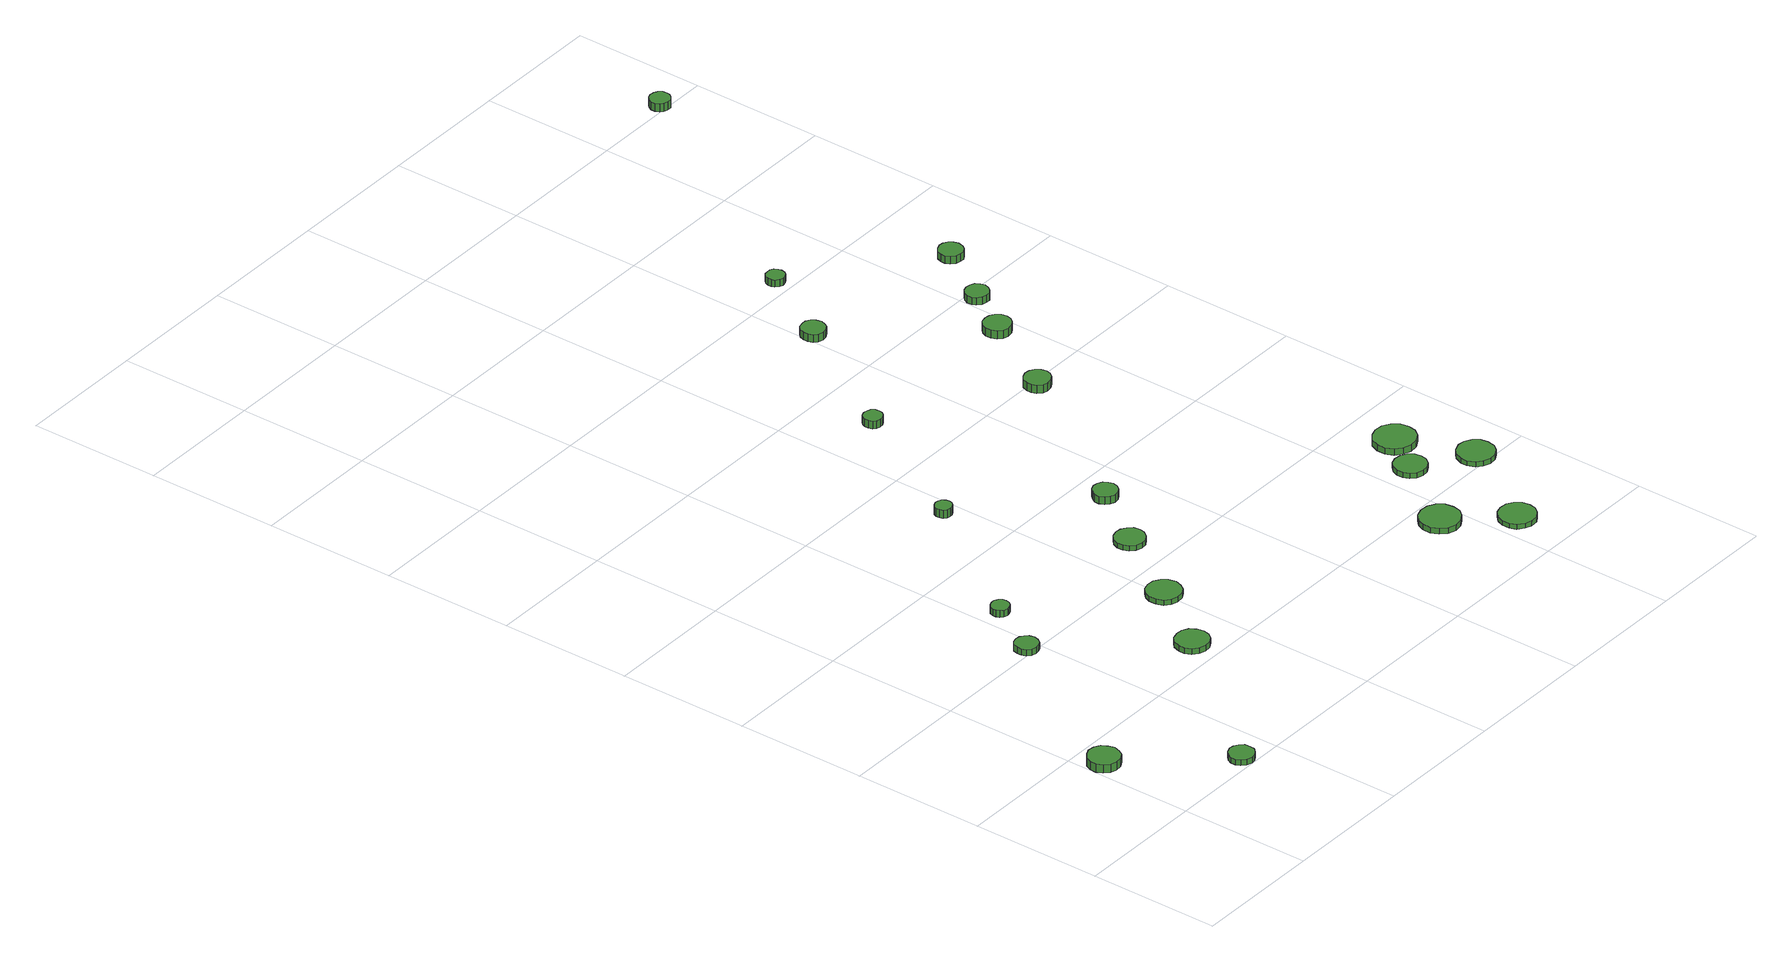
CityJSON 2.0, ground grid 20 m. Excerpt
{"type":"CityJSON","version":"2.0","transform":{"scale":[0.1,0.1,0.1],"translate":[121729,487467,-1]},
"CityObjects":{
"tree1":{"type":"SolitaryVegetationObject","attributes":{"function":"something"},"geometry":[{"type":"MultiSurface","lod":"1","boundaries":[[[0,1,2,3,4,5,6,7,8,9,10,11,12,13,14]],[[15,16,17,18,19,20,21,22,23,24,25,26,27,28,29]],[[0,29,28,1]],[[1,28,27,2]],[[2,27,26,3]],[[3,26,25,4]],[[4,25,24,5]],[[5,24,23,6]],[[6,23,22,7]],[[7,22,21,8]],[[8,21,20,9]],[[9,20,19,10]],[[10,19,18,11]],[[11,18,17,12]],[[12,17,16,13]],[[13,16,15,14]],[[14,15,29,0]]]}]},
"tree2":{"type":"SolitaryVegetationObject","attributes":{"function":"something"},"geometry":[{"type":"MultiSurface","lod":"1","boundaries":[[[30,31,32,33,34,35,36,37,38,39,40,41,42,43,44]],[[45,46,47,48,49,50,51,52,53,54,55,56,57,58,59]],[[30,59,58,31]],[[31,58,57,32]],[[32,57,56,33]],[[33,56,55,34]],[[34,55,54,35]],[[35,54,53,36]],[[36,53,52,37]],[[37,52,51,38]],[[38,51,50,39]],[[39,50,49,40]],[[40,49,48,41]],[[41,48,47,42]],[[42,47,46,43]],[[43,46,45,44]],[[44,45,59,30]]]}]},
"tree3":{"type":"SolitaryVegetationObject","attributes":{"function":"something"},"geometry":[{"type":"MultiSurface","lod":"1","boundaries":[[[60,61,62,63,64,65,66,67,68,69,70,71,72,73,74]],[[75,76,77,78,79,80,81,82,83,84,85,86,87,88,89]],[[60,89,88,61]],[[61,88,87,62]],[[62,87,86,63]],[[63,86,85,64]],[[64,85,84,65]],[[65,84,83,66]],[[66,83,82,67]],[[67,82,81,68]],[[68,81,80,69]],[[69,80,79,70]],[[70,79,78,71]],[[71,78,77,72]],[[72,77,76,73]],[[73,76,75,74]],[[74,75,89,60]]]}]},
"tree4":{"type":"SolitaryVegetationObject","attributes":{"function":"something"},"geometry":[{"type":"MultiSurface","lod":"1","boundaries":[[[90,91,92,93,94,95,96,97,98,99,100,101,102,103,104]],[[105,106,107,108,109,110,111,112,113,114,115,116,117,118,119]],[[90,119,118,91]],[[91,118,117,92]],[[92,117,116,93]],[[93,116,115,94]],[[94,115,114,95]],[[95,114,113,96]],[[96,113,112,97]],[[97,112,111,98]],[[98,111,110,99]],[[99,110,109,100]],[[100,109,108,101]],[[101,108,107,102]],[[102,107,106,103]],[[103,106,105,104]],[[104,105,119,90]]]}]},
"tree5":{"type":"SolitaryVegetationObject","attributes":{"function":"something"},"geometry":[{"type":"MultiSurface","lod":"1","boundaries":[[[120,121,122,123,124,125,126,127,128,129,130,131,132,133,134]],[[135,136,137,138,139,140,141,142,143,144,145,146,147,148,149]],[[120,149,148,121]],[[121,148,147,122]],[[122,147,146,123]],[[123,146,145,124]],[[124,145,144,125]],[[125,144,143,126]],[[126,143,142,127]],[[127,142,141,128]],[[128,141,140,129]],[[129,140,139,130]],[[130,139,138,131]],[[131,138,137,132]],[[132,137,136,133]],[[133,136,135,134]],[[134,135,149,120]]]}]},
"tree6":{"type":"SolitaryVegetationObject","attributes":{"function":"something"},"geometry":[{"type":"MultiSurface","lod":"1","boundaries":[[[150,151,152,153,154,155,156,157,158,159,160,161,162,163,164]],[[165,166,167,168,169,170,171,172,173,174,175,176,177,178,179]],[[150,179,178,151]],[[151,178,177,152]],[[152,177,176,153]],[[153,176,175,154]],[[154,175,174,155]],[[155,174,173,156]],[[156,173,172,157]],[[157,172,171,158]],[[158,171,170,159]],[[159,170,169,160]],[[160,169,168,161]],[[161,168,167,162]],[[162,167,166,163]],[[163,166,165,164]],[[164,165,179,150]]]}]},
"tree7":{"type":"SolitaryVegetationObject","attributes":{"function":"something"},"geometry":[{"type":"MultiSurface","lod":"1","boundaries":[[[180,181,182,183,184,185,186,187,188,189,190,191,192,193,194]],[[195,196,197,198,199,200,201,202,203,204,205,206,207,208,209]],[[180,209,208,181]],[[181,208,207,182]],[[182,207,206,183]],[[183,206,205,184]],[[184,205,204,185]],[[185,204,203,186]],[[186,203,202,187]],[[187,202,201,188]],[[188,201,200,189]],[[189,200,199,190]],[[190,199,198,191]],[[191,198,197,192]],[[192,197,196,193]],[[193,196,195,194]],[[194,195,209,180]]]}]},
"tree8":{"type":"SolitaryVegetationObject","attributes":{"function":"something"},"geometry":[{"type":"MultiSurface","lod":"1","boundaries":[[[210,211,212,213,214,215,216,217,218,219,220,221,222,223,224]],[[225,226,227,228,229,230,231,232,233,234,235,236,237,238,239]],[[210,239,238,211]],[[211,238,237,212]],[[212,237,236,213]],[[213,236,235,214]],[[214,235,234,215]],[[215,234,233,216]],[[216,233,232,217]],[[217,232,231,218]],[[218,231,230,219]],[[219,230,229,220]],[[220,229,228,221]],[[221,228,227,222]],[[222,227,226,223]],[[223,226,225,224]],[[224,225,239,210]]]}]},
"tree9":{"type":"SolitaryVegetationObject","attributes":{"function":"something"},"geometry":[{"type":"MultiSurface","lod":"1","boundaries":[[[240,241,242,243,244,245,246,247,248,249,250,251,252,253,254]],[[255,256,257,258,259,260,261,262,263,264,265,266,267,268,269]],[[240,269,268,241]],[[241,268,267,242]],[[242,267,266,243]],[[243,266,265,244]],[[244,265,264,245]],[[245,264,263,246]],[[246,263,262,247]],[[247,262,261,248]],[[248,261,260,249]],[[249,260,259,250]],[[250,259,258,251]],[[251,258,257,252]],[[252,257,256,253]],[[253,256,255,254]],[[254,255,269,240]]]}]},
"tree10":{"type":"SolitaryVegetationObject","attributes":{"function":"something"},"geometry":[{"type":"MultiSurface","lod":"1","boundaries":[[[270,271,272,273,274,275,276,277,278,279,280,281,282,283,284]],[[285,286,287,288,289,290,291,292,293,294,295,296,297,298,299]],[[270,299,298,271]],[[271,298,297,272]],[[272,297,296,273]],[[273,296,295,274]],[[274,295,294,275]],[[275,294,293,276]],[[276,293,292,277]],[[277,292,291,278]],[[278,291,290,279]],[[279,290,289,280]],[[280,289,288,281]],[[281,288,287,282]],[[282,287,286,283]],[[283,286,285,284]],[[284,285,299,270]]]}]},
"tree11":{"type":"SolitaryVegetationObject","attributes":{"function":"something"},"geometry":[{"type":"MultiSurface","lod":"1","boundaries":[[[300,301,302,303,304,305,306,307,308,309,310,311,312,313,314]],[[315,316,317,318,319,320,321,322,323,324,325,326,327,328,329]],[[300,329,328,301]],[[301,328,327,302]],[[302,327,326,303]],[[303,326,325,304]],[[304,325,324,305]],[[305,324,323,306]],[[306,323,322,307]],[[307,322,321,308]],[[308,321,320,309]],[[309,320,319,310]],[[310,319,318,311]],[[311,318,317,312]],[[312,317,316,313]],[[313,316,315,314]],[[314,315,329,300]]]}]},
"tree12":{"type":"SolitaryVegetationObject","attributes":{"function":"something"},"geometry":[{"type":"MultiSurface","lod":"1","boundaries":[[[330,331,332,333,334,335,336,337,338,339,340,341,342,343,344]],[[345,346,347,348,349,350,351,352,353,354,355,356,357,358,359]],[[330,359,358,331]],[[331,358,357,332]],[[332,357,356,333]],[[333,356,355,334]],[[334,355,354,335]],[[335,354,353,336]],[[336,353,352,337]],[[337,352,351,338]],[[338,351,350,339]],[[339,350,349,340]],[[340,349,348,341]],[[341,348,347,342]],[[342,347,346,343]],[[343,346,345,344]],[[344,345,359,330]]]}]},
"tree13":{"type":"SolitaryVegetationObject","attributes":{"function":"something"},"geometry":[{"type":"MultiSurface","lod":"1","boundaries":[[[360,361,362,363,364,365,366,367,368,369,370,371,372,373,374]],[[375,376,377,378,379,380,381,382,383,384,385,386,387,388,389]],[[360,389,388,361]],[[361,388,387,362]],[[362,387,386,363]],[[363,386,385,364]],[[364,385,384,365]],[[365,384,383,366]],[[366,383,382,367]],[[367,382,381,368]],[[368,381,380,369]],[[369,380,379,370]],[[370,379,378,371]],[[371,378,377,372]],[[372,377,376,373]],[[373,376,375,374]],[[374,375,389,360]]]}]},
"tree14":{"type":"SolitaryVegetationObject","attributes":{"function":"something"},"geometry":[{"type":"MultiSurface","lod":"1","boundaries":[[[390,391,392,393,394,395,396,397,398,399,400,401,402,403,404]],[[405,406,407,408,409,410,411,412,413,414,415,416,417,418,419]],[[390,419,418,391]],[[391,418,417,392]],[[392,417,416,393]],[[393,416,415,394]],[[394,415,414,395]],[[395,414,413,396]],[[396,413,412,397]],[[397,412,411,398]],[[398,411,410,399]],[[399,410,409,400]],[[400,409,408,401]],[[401,408,407,402]],[[402,407,406,403]],[[403,406,405,404]],[[404,405,419,390]]]}]},
"tree15":{"type":"SolitaryVegetationObject","attributes":{"function":"something"},"geometry":[{"type":"MultiSurface","lod":"1","boundaries":[[[420,421,422,423,424,425,426,427,428,429,430,431,432,433,434]],[[435,436,437,438,439,440,441,442,443,444,445,446,447,448,449]],[[420,449,448,421]],[[421,448,447,422]],[[422,447,446,423]],[[423,446,445,424]],[[424,445,444,425]],[[425,444,443,426]],[[426,443,442,427]],[[427,442,441,428]],[[428,441,440,429]],[[429,440,439,430]],[[430,439,438,431]],[[431,438,437,432]],[[432,437,436,433]],[[433,436,435,434]],[[434,435,449,420]]]}]},
"tree16":{"type":"SolitaryVegetationObject","attributes":{"function":"something"},"geometry":[{"type":"MultiSurface","lod":"1","boundaries":[[[450,451,452,453,454,455,456,457,458,459,460,461,462,463,464]],[[465,466,467,468,469,470,471,472,473,474,475,476,477,478,479]],[[450,479,478,451]],[[451,478,477,452]],[[452,477,476,453]],[[453,476,475,454]],[[454,475,474,455]],[[455,474,473,456]],[[456,473,472,457]],[[457,472,471,458]],[[458,471,470,459]],[[459,470,469,460]],[[460,469,468,461]],[[461,468,467,462]],[[462,467,466,463]],[[463,466,465,464]],[[464,465,479,450]]]}]},
"tree17":{"type":"SolitaryVegetationObject","attributes":{"function":"something"},"geometry":[{"type":"MultiSurface","lod":"1","boundaries":[[[480,481,482,483,484,485,486,487,488,489,490,491,492,493,494]],[[495,496,497,498,499,500,501,502,503,504,505,506,507,508,509]],[[480,509,508,481]],[[481,508,507,482]],[[482,507,506,483]],[[483,506,505,484]],[[484,505,504,485]],[[485,504,503,486]],[[486,503,502,487]],[[487,502,501,488]],[[488,501,500,489]],[[489,500,499,490]],[[490,499,498,491]],[[491,498,497,492]],[[492,497,496,493]],[[493,496,495,494]],[[494,495,509,480]]]}]},
"tree18":{"type":"SolitaryVegetationObject","attributes":{"function":"something"},"geometry":[{"type":"MultiSurface","lod":"1","boundaries":[[[510,511,512,513,514,515,516,517,518,519,520,521,522,523,524]],[[525,526,527,528,529,530,531,532,533,534,535,536,537,538,539]],[[510,539,538,511]],[[511,538,537,512]],[[512,537,536,513]],[[513,536,535,514]],[[514,535,534,515]],[[515,534,533,516]],[[516,533,532,517]],[[517,532,531,518]],[[518,531,530,519]],[[519,530,529,520]],[[520,529,528,521]],[[521,528,527,522]],[[522,527,526,523]],[[523,526,525,524]],[[524,525,539,510]]]}]},
"tree19":{"type":"SolitaryVegetationObject","attributes":{"function":"something"},"geometry":[{"type":"MultiSurface","lod":"1","boundaries":[[[540,541,542,543,544,545,546,547,548,549,550,551,552,553,554]],[[555,556,557,558,559,560,561,562,563,564,565,566,567,568,569]],[[540,569,568,541]],[[541,568,567,542]],[[542,567,566,543]],[[543,566,565,544]],[[544,565,564,545]],[[545,564,563,546]],[[546,563,562,547]],[[547,562,561,548]],[[548,561,560,549]],[[549,560,559,550]],[[550,559,558,551]],[[551,558,557,552]],[[552,557,556,553]],[[553,556,555,554]],[[554,555,569,540]]]}]},
"tree20":{"type":"SolitaryVegetationObject","attributes":{"function":"something"},"geometry":[{"type":"MultiSurface","lod":"1","boundaries":[[[570,571,572,573,574,575,576,577,578,579,580,581,582,583,584]],[[585,586,587,588,589,590,591,592,593,594,595,596,597,598,599]],[[570,599,598,571]],[[571,598,597,572]],[[572,597,596,573]],[[573,596,595,574]],[[574,595,594,575]],[[575,594,593,576]],[[576,593,592,577]],[[577,592,591,578]],[[578,591,590,579]],[[579,590,589,580]],[[580,589,588,581]],[[581,588,587,582]],[[582,587,586,583]],[[583,586,585,584]],[[584,585,599,570]]]}]},
"tree21":{"type":"SolitaryVegetationObject","attributes":{"function":"something"},"geometry":[{"type":"MultiSurface","lod":"1","boundaries":[[[600,601,602,603,604,605,606,607,608,609,610,611,612,613,614]],[[615,616,617,618,619,620,621,622,623,624,625,626,627,628,629]],[[600,629,628,601]],[[601,628,627,602]],[[602,627,626,603]],[[603,626,625,604]],[[604,625,624,605]],[[605,624,623,606]],[[606,623,622,607]],[[607,622,621,608]],[[608,621,620,609]],[[609,620,619,610]],[[610,619,618,611]],[[611,618,617,612]],[[612,617,616,613]],[[613,616,615,614]],[[614,615,629,600]]]}]},
"tree22":{"type":"SolitaryVegetationObject","attributes":{"function":"something"},"geometry":[{"type":"MultiSurface","lod":"1","boundaries":[[[630,631,632,633,634,635,636,637,638,639,640,641,642,643,644]],[[645,646,647,648,649,650,651,652,653,654,655,656,657,658,659]],[[630,659,658,631]],[[631,658,657,632]],[[632,657,656,633]],[[633,656,655,634]],[[634,655,654,635]],[[635,654,653,636]],[[636,653,652,637]],[[637,652,651,638]],[[638,651,650,639]],[[639,650,649,640]],[[640,649,648,641]],[[641,648,647,642]],[[642,647,646,643]],[[643,646,645,644]],[[644,645,659,630]]]}]}
},
"vertices":[
[48,157,21],[45,166,21],[40,175,21],[31,180,21],[21,181,21],[12,177,21],[4,171,21],[0,162,21],[0,152,21],[4,143,21],[12,136,21],[21,133,21],[31,134,21],[40,139,21],[45,147,21],[45,147,8],[40,139,8],[31,134,8],[21,133,8],[12,136,8],[4,143,8],[0,152,8],[0,162,8],[4,171,8],[12,177,8],[21,181,8],[31,180,8],[40,175,8],[45,166,8],[48,157,8],
[167,19,16],[166,27,16],[161,33,16],[154,37,16],[147,38,16],[139,35,16],[133,30,16],[130,23,16],[130,15,16],[133,8,16],[139,3,16],[147,0,16],[154,1,16],[161,5,16],[166,11,16],[166,11,7],[161,5,7],[154,1,7],[147,0,7],[139,3,7],[133,8,7],[130,15,7],[130,23,7],[133,30,7],[139,35,7],[147,38,7],[154,37,7],[161,33,7],[166,27,7],[167,19,7],
[200,410,17],[198,418,17],[194,423,17],[188,427,17],[181,428,17],[174,426,17],[168,421,17],[166,414,17],[166,407,17],[168,400,17],[174,395,17],[181,393,17],[188,394,17],[194,397,17],[198,403,17],[198,403,7],[194,397,7],[188,394,7],[181,393,7],[174,395,7],[168,400,7],[166,407,7],[166,414,7],[168,421,7],[174,426,7],[181,428,7],[188,427,7],[194,423,7],[198,418,7],[200,410,7],
[246,494,18],[245,499,18],[241,504,18],[236,507,18],[231,507,18],[225,505,18],[221,502,18],[219,496,18],[219,491,18],[221,486,18],[225,482,18],[231,480,18],[236,481,18],[241,483,18],[245,488,18],[245,488,7],[241,483,7],[236,481,7],[231,480,7],[225,482,7],[221,486,7],[219,491,7],[219,496,7],[221,502,7],[225,505,7],[231,507,7],[236,507,7],[241,504,7],[245,499,7],[246,494,7],
[352,240,16],[350,250,16],[344,259,16],[335,264,16],[325,265,16],[315,262,16],[307,255,16],[303,245,16],[303,235,16],[307,226,16],[315,219,16],[325,216,16],[335,217,16],[344,222,16],[350,230,16],[350,230,7],[344,222,7],[335,217,7],[325,216,7],[315,219,7],[307,226,7],[303,235,7],[303,245,7],[307,255,7],[315,262,7],[325,265,7],[335,264,7],[344,259,7],[350,250,7],[352,240,7],
[426,344,15],[423,355,15],[417,363,15],[408,369,15],[397,370,15],[387,367,15],[379,359,15],[375,350,15],[375,339,15],[379,329,15],[387,322,15],[397,319,15],[408,320,15],[417,325,15],[423,334,15],[423,334,7],[417,325,7],[408,320,7],[397,319,7],[387,322,7],[379,329,7],[375,339,7],[375,350,7],[379,359,7],[387,367,7],[397,370,7],[408,369,7],[417,363,7],[423,355,7],[426,344,7],
[383,696,25],[382,701,25],[379,706,25],[374,708,25],[369,709,25],[364,707,25],[360,704,25],[358,699,25],[358,694,25],[360,689,25],[364,685,25],[369,684,25],[374,684,25],[379,687,25],[382,691,25],[382,691,12],[379,687,12],[374,684,12],[369,684,12],[364,685,12],[360,689,12],[358,694,12],[358,699,12],[360,704,12],[364,707,12],[369,709,12],[374,708,12],[379,706,12],[382,701,12],[383,696,12],
[497,460,15],[495,469,15],[489,476,15],[481,481,15],[472,482,15],[463,479,15],[456,473,15],[452,464,15],[452,455,15],[456,447,15],[463,440,15],[472,437,15],[481,438,15],[489,443,15],[495,451,15],[495,451,7],[489,443,7],[481,438,7],[472,437,7],[463,440,7],[456,447,7],[452,455,7],[452,464,7],[456,473,7],[463,479,7],[472,482,7],[481,481,7],[489,476,7],[495,469,7],[497,460,7],
[559,553,19],[557,560,19],[553,566,19],[546,570,19],[538,571,19],[531,568,19],[526,563,19],[522,556,19],[522,549,19],[526,542,19],[531,537,19],[538,534,19],[546,535,19],[553,539,19],[557,545,19],[557,545,7],[553,539,7],[546,535,7],[538,534,7],[531,537,7],[526,542,7],[522,549,7],[522,556,7],[526,563,7],[531,568,7],[538,571,7],[546,570,7],[553,566,7],[557,560,7],[559,553,7],
[502,907,23],[501,913,23],[497,918,23],[492,920,23],[486,921,23],[480,919,23],[476,915,23],[474,910,23],[474,904,23],[476,898,23],[480,894,23],[486,893,23],[492,893,23],[497,896,23],[501,901,23],[501,901,11],[497,896,11],[492,893,11],[486,893,11],[480,894,11],[476,898,11],[474,904,11],[474,910,11],[476,915,11],[480,919,11],[486,921,11],[492,920,11],[497,918,11],[501,913,11],[502,907,11],
[797,158,16],[795,171,16],[787,181,16],[777,187,16],[764,188,16],[752,184,16],[743,176,16],[738,165,16],[738,152,16],[743,141,16],[752,132,16],[764,128,16],[777,130,16],[787,136,16],[795,146,16],[795,146,7],[787,136,7],[777,130,7],[764,128,7],[752,132,7],[743,141,7],[738,152,7],[738,165,7],[743,176,7],[752,184,7],[764,188,7],[777,187,7],[787,181,7],[795,171,7],[797,158,7],
[865,81,15],[863,92,15],[856,101,15],[847,107,15],[835,108,15],[825,105,15],[816,97,15],[812,87,15],[812,75,15],[816,65,15],[825,58,15],[835,54,15],[847,55,15],[856,61,15],[863,70,15],[863,70,7],[856,61,7],[847,55,7],[835,54,7],[825,58,7],[816,65,7],[812,75,7],[812,87,7],[816,97,7],[825,105,7],[835,108,7],[847,107,7],[856,101,7],[863,92,7],[865,81,7],
[870,269,15],[868,279,15],[862,287,15],[853,292,15],[843,293,15],[833,290,15],[826,283,15],[822,274,15],[822,264,15],[826,255,15],[833,248,15],[843,245,15],[853,246,15],[862,251,15],[868,259,15],[868,259,7],[862,251,7],[853,246,7],[843,245,7],[833,248,7],[826,255,7],[822,264,7],[822,274,7],[826,283,7],[833,290,7],[843,293,7],[853,292,7],[862,287,7],[868,279,7],[870,269,7],
[713,785,26],[711,793,26],[706,800,26],[699,804,26],[691,805,26],[683,802,26],[677,797,26],[674,789,26],[674,781,26],[677,774,26],[683,768,26],[691,766,26],[699,767,26],[706,771,26],[711,777,26],[711,777,13],[706,771,13],[699,767,13],[691,766,13],[683,768,13],[677,774,13],[674,781,13],[674,789,13],[677,797,13],[683,802,13],[691,805,13],[699,804,13],[706,800,13],[711,793,13],[713,785,13],
[632,1105,19],[630,1113,19],[626,1119,19],[619,1123,19],[612,1123,19],[604,1121,19],[599,1116,19],[596,1109,19],[596,1101,19],[599,1094,19],[604,1089,19],[612,1087,19],[619,1088,19],[626,1092,19],[630,1098,19],[630,1098,7],[626,1092,7],[619,1088,7],[612,1087,7],[604,1089,7],[599,1094,7],[596,1101,7],[596,1109,7],[599,1116,7],[604,1121,7],[612,1123,7],[619,1123,7],[626,1119,7],[630,1113,7],[632,1105,7],
[914,324,17],[912,337,17],[904,347,17],[893,354,17],[880,355,17],[868,351,17],[858,343,17],[853,331,17],[853,318,17],[858,306,17],[868,298,17],[880,294,17],[893,295,17],[904,301,17],[912,312,17],[912,312,7],[904,301,7],[893,295,7],[880,294,7],[868,298,7],[858,306,7],[853,318,7],[853,331,7],[858,343,7],[868,351,7],[880,355,7],[893,354,7],[904,347,7],[912,337,7],[914,324,7],
[952,219,15],[950,230,15],[943,239,15],[933,245,15],[922,246,15],[911,242,15],[903,235,15],[898,224,15],[898,213,15],[903,202,15],[911,195,15],[922,191,15],[933,192,15],[943,198,15],[950,207,15],[950,207,7],[943,198,7],[933,192,7],[922,191,7],[911,195,7],[903,202,7],[898,213,7],[898,224,7],[903,235,7],[911,242,7],[922,246,7],[933,245,7],[943,239,7],[950,230,7],[952,219,7],
[795,916,19],[793,924,19],[788,931,19],[781,935,19],[772,936,19],[764,934,19],[758,928,19],[754,920,19],[754,912,19],[758,904,19],[764,898,19],[772,896,19],[781,897,19],[788,901,19],[793,908,19],[793,908,6],[788,901,6],[781,897,6],[772,896,6],[764,898,6],[758,904,6],[754,912,6],[754,920,6],[758,928,6],[764,934,6],[772,936,6],[781,935,6],[788,931,6],[793,924,6],[795,916,6],
[698,1224,19],[697,1229,19],[694,1234,19],[689,1237,19],[683,1237,19],[678,1236,19],[673,1232,19],[671,1227,19],[671,1221,19],[673,1216,19],[678,1212,19],[683,1210,19],[689,1211,19],[694,1214,19],[697,1218,19],[697,1218,8],[694,1214,8],[689,1211,8],[683,1210,8],[678,1212,8],[673,1216,8],[671,1221,8],[671,1227,8],[673,1232,8],[678,1236,8],[683,1237,8],[689,1237,8],[694,1234,8],[697,1229,8],[698,1224,8],
[838,986,18],[836,993,18],[832,999,18],[826,1002,18],[819,1003,18],[812,1001,18],[806,996,18],[803,989,18],[803,982,18],[806,976,18],[812,971,18],[819,969,18],[826,969,18],[832,973,18],[836,979,18],[836,979,6],[832,973,6],[826,969,6],[819,969,6],[812,971,6],[806,976,6],[803,982,6],[803,989,6],[806,996,6],[812,1001,6],[819,1003,6],[826,1002,6],[832,999,6],[836,993,6],[838,986,6],
[897,1076,18],[895,1083,18],[891,1089,18],[884,1093,18],[877,1094,18],[870,1091,18],[864,1086,18],[861,1079,18],[861,1072,18],[864,1065,18],[870,1060,18],[877,1058,18],[884,1058,18],[891,1062,18],[895,1068,18],[895,1068,6],[891,1062,6],[884,1058,6],[877,1058,6],[870,1060,6],[864,1065,6],[861,1072,6],[861,1079,6],[864,1086,6],[870,1091,6],[877,1094,6],[884,1093,6],[891,1089,6],[895,1083,6],[897,1076,6],
[939,1605,25],[938,1611,25],[934,1616,25],[929,1619,25],[922,1620,25],[916,1618,25],[912,1614,25],[909,1608,25],[909,1602,25],[912,1596,25],[916,1592,25],[922,1590,25],[929,1590,25],[934,1594,25],[938,1599,25],[938,1599,12],[934,1594,12],[929,1590,12],[922,1590,12],[916,1592,12],[912,1596,12],[909,1602,12],[909,1608,12],[912,1614,12],[916,1618,12],[922,1620,12],[929,1619,12],[934,1616,12],[938,1611,12],[939,1605,12]
]}
